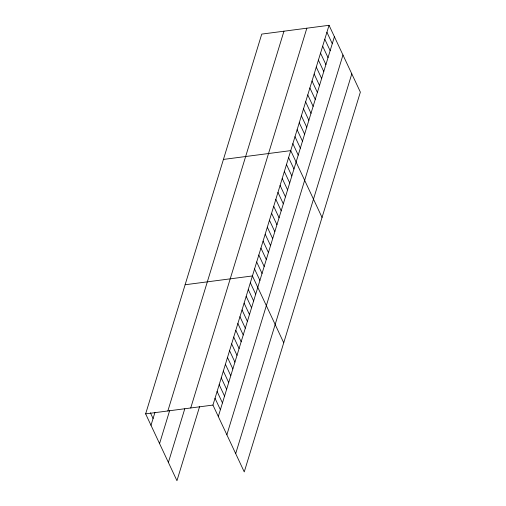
<?xml version="1.0" encoding="UTF-8"?>
<svg xmlns="http://www.w3.org/2000/svg" width="506" height="506" viewBox="0 0 506 506"><rect width="100%" height="100%" fill="white"/><g stroke="black" fill="none" stroke-linecap="round" stroke-linejoin="round"><path stroke-width="0.76" d="M199.566 406.697L176.948 480.7L145.639 413.87L261.747 34.098L329.052 25.3L360.361 92.13L244.253 471.902L212.944 405.072L329.052 25.3M150.997 425.306L154.925 412.472M167.853 410.967L283.961 31.195M159.561 443.585L169.719 410.366M168.384 462.421L184.772 408.81M190.737 407.975L306.845 28.203M218.307 416.508L334.409 36.736M226.865 434.787L342.973 55.015M235.688 453.623L351.796 73.851M223.431 159.428L290.741 150.624L322.044 217.453M185.12 284.751L252.424 275.947L283.727 342.777M145.639 413.87L212.944 405.072M326.927 32.264L332.284 43.699M324.795 39.228L330.152 50.663M322.67 46.185L328.027 57.627M320.538 53.149L325.896 64.585M318.413 60.113L323.77 71.548M316.282 67.077L321.639 78.512M314.156 74.034L319.514 85.476M312.025 80.998L317.382 92.44M309.9 87.962L315.257 99.397M307.768 94.926L313.125 106.361M305.637 101.889L311 113.325M303.511 108.847L308.869 120.289M301.38 115.811L306.737 127.246M299.255 122.775L304.612 134.21M297.123 129.738L302.48 141.174M294.998 136.702L300.355 148.138M292.866 143.66L298.224 155.102M288.61 157.587L293.967 169.023M286.485 164.551L291.842 175.987M284.353 171.509L289.71 182.951M282.221 178.473L287.585 189.914M280.096 185.436L285.454 196.872M277.965 192.4L283.322 203.836M275.84 199.364L281.197 210.8M273.708 206.321L279.065 217.763M271.583 213.285L276.94 224.721M269.451 220.249L274.809 231.685M267.326 227.213L272.683 238.649M265.195 234.177L270.552 245.612M263.069 241.134L268.427 252.576M260.938 248.098L266.295 259.534M258.806 255.062L264.17 266.498M256.681 262.026L262.038 273.461M254.55 268.983L259.907 280.425M250.343 282.746L255.701 294.182M248.269 289.54L253.626 300.975M246.188 296.339L251.545 307.774M244.113 303.132L249.471 314.568M242.032 309.925L247.39 321.367M239.958 316.724L245.315 328.16M237.877 323.517L243.234 334.959M235.802 330.317L241.16 341.752M233.721 337.11L239.079 348.552M231.647 343.909L237.004 355.345M229.566 350.702L234.929 362.138M227.491 357.502L232.849 368.937M225.41 364.295L230.774 375.73M223.336 371.088L228.693 382.53M221.255 377.887L226.618 389.323M219.18 384.68L224.537 396.122M217.099 391.48L222.463 402.915M215.025 398.273L220.382 409.715M150.396 412.795L153.078 418.513"/></g></svg>
